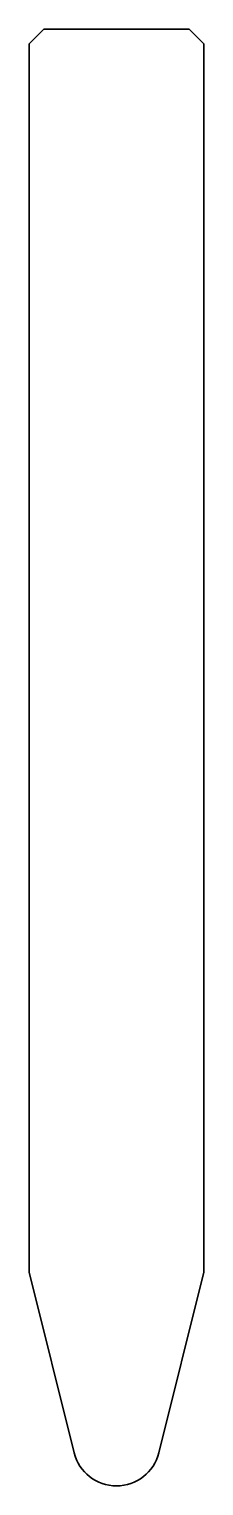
# Model space of a CAD drawing. Header units: millimetres. Extents: x -6 to 6, y -100 to 0.
import ezdxf

# ---------------------------------------------------------------- set-up
doc = ezdxf.new("R2010")
doc.units = ezdxf.units.MM
doc.header["$LTSCALE"] = 5
doc.layers.add('2', color=7, linetype='Continuous', lineweight=18)

msp = doc.modelspace()

# ---------------------------------------------------------------- linework, layer by layer
at = {"layer": '2', "color": 7, "linetype": 'Continuous', "lineweight": 35}
for p, q in [((-5, 0), (-6, -1)), ((5, 0), (-5, 0)), ((6, -1), (5, 0)), ((-6, -1), (-6, -85.336)), ((6, -85.336), (6, -1)), ((-6, -85.336), (-2.911, -97.726)), ((2.911, -97.726), (6, -85.336))]:
    msp.add_line(p, q, dxfattribs=at)
msp.add_arc((0, -97), 3, 194, 346, dxfattribs=at)

doc.saveas('drawing.dxf')
